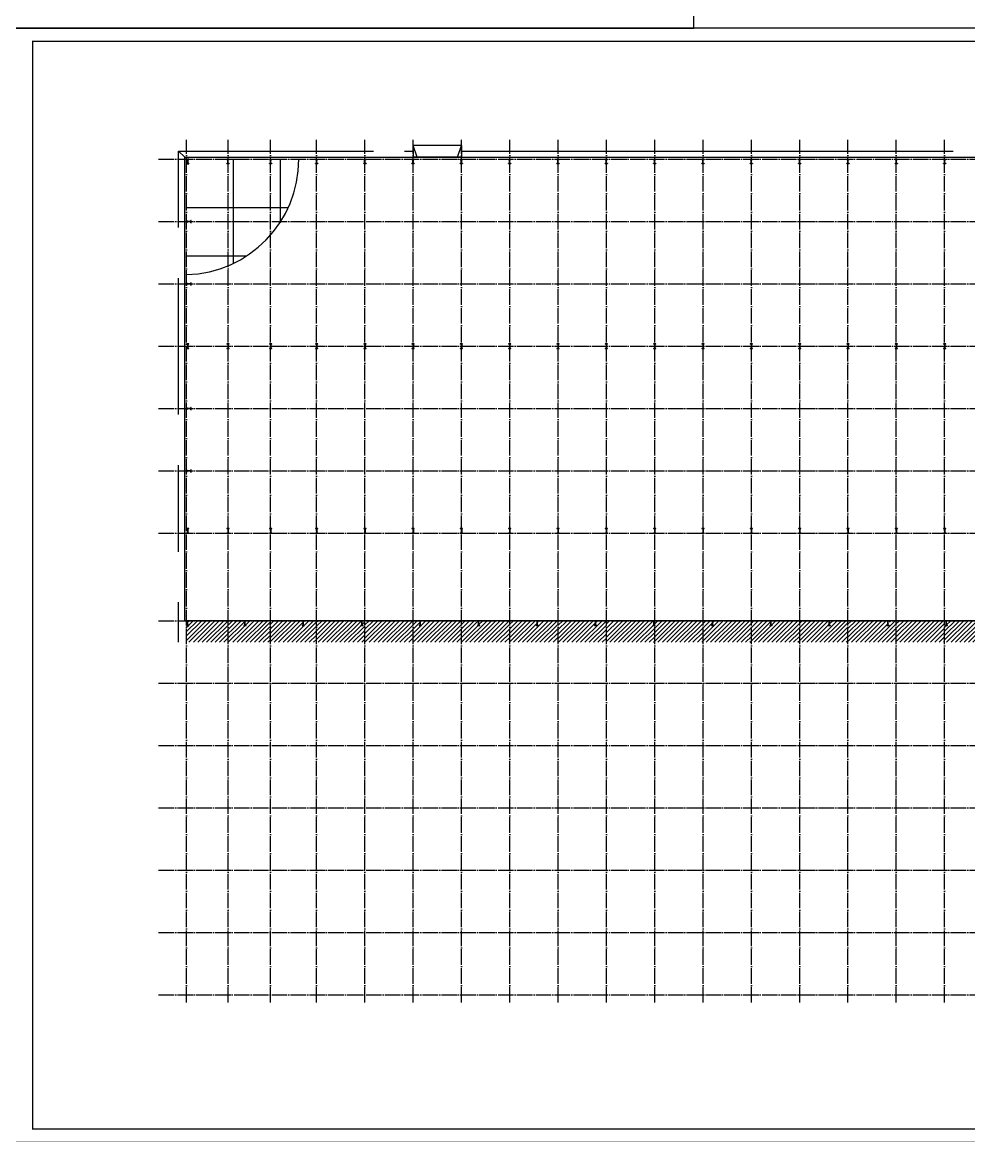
# Model space of a CAD drawing. Extents: x 4150464 to 4450492, y 75142 to 874437.
# Drawn here: x 4251218 to 4372672, y 627296 to 770171 of the extents above; entities that cross this region are included whole.
import ezdxf

# ---------------------------------------------------------------- set-up
doc = ezdxf.new("R2010")
doc.units = 0
doc.header["$LTSCALE"] = 1000
doc.header["$MEASUREMENT"] = 0
doc.linetypes.add('DOTE', pattern=[2.42, 2, -0.2, 0.02, -0.2])
for name, color, linetype in [('COLUMN', 7, 'Continuous'), ('DOTE', 8, 'DOTE'), ('PUB_TITLE', 4, 'Continuous'), ('STAIR', 2, 'Continuous'), ('散水', 6, 'Continuous'), ('钢柱', 7, 'Continuous')]:
    doc.layers.add(name, color=color, linetype=linetype)
pattern_1 = [(45, (819536, 867522.56), (-280.633004, 280.633004), [])]
pattern_2 = [(45, (814834.15, 847256.3), (-280.633004, 280.633004), [])]

# ---------------------------------------------------------------- blocks, each defined once
blk = doc.blocks.new('A$C23043752')
at = {"layer": 'COLUMN'}
blk.add_hatch(color=256, dxfattribs=at).paths.add_polyline_path([(0, 600), (0, 550), (125, 550), (125, 50), (0, 50), (0, 0), (300, 0), (300, 50), (175, 50), (175, 550), (300, 550), (300, 600)])
for p, q in [((0, 600), (0, 550)), ((300, 600), (0, 600)), ((125, 550), (0, 550)), ((0, 50), (125, 50)), ((0, 50), (0, 0)), ((0, 0), (300, 0)), ((125, 550), (125, 50)), ((175, 550), (175, 50)), ((300, 550), (175, 550)), ((175, 50), (300, 50)), ((300, 550), (300, 600)), ((300, 0), (300, 50))]:
    blk.add_line(p, q, dxfattribs=at)
blk = doc.blocks.new('A$C2E6C69CD')
at = {"layer": 'COLUMN', "xscale": -1, "rotation": 359.9999999999998}
blk.add_blockref('A$C23043752', (300, 0), dxfattribs=at)
blk.add_blockref('A$C23043752', (300, 0), dxfattribs=at)
blk = doc.blocks.new('A$C6F9B7E11')
blk.add_blockref('A$C2E6C69CD', (0, 0))
blk = doc.blocks.new('10')
at = {"layer": 'PUB_TITLE'}
blk.add_lwpolyline([(3429295, -238179), (3631425, -238179), (3631425, -95209), (3429295, -95209)], close=True, dxfattribs=at)
at = {"layer": 'PUB_TITLE', "const_width": 170}
blk.add_lwpolyline([(3433545, -236479), (3629725, -236479), (3629725, -96909), (3433545, -96909)], close=True, dxfattribs=at)

msp = doc.modelspace()

# ---------------------------------------------------------------- hatches: boundary and pattern name
h = msp.add_hatch()
h.set_pattern_fill('ANSI31', color=252, scale=250, style=0)
h.set_pattern_definition([(45, (0, 0), (-280.633004, 280.633004), [])])
h.paths.add_polyline_path([(4399949, 653231), (4399899, 653231), (4399899, 653356), (4399399, 653356), (4399399, 653231), (4399349, 653231), (4399349, 653381), (4398105, 653381), (4398105, 645381), (4399649, 645381), (4399649, 645431), (4399774, 645431), (4399774, 645931), (4399649, 645931), (4399649, 645981), (4399949, 645981)])
h.paths.add_polyline_path([(4399766, 645619, -1), (4399616, 645619, -1)], flags=16)
h.paths.add_polyline_path([(4277629, 693381), (4272599, 693381), (4272599, 693331), (4272474, 693331), (4272474, 692831), (4272599, 692831), (4272599, 692781), (4272299, 692781), (4272299, 690610), (4277629, 690610)])
h.paths.add_polyline_path([(4272546, 693144, -1), (4272696, 693144, -1)], flags=16)
h.paths.add_polyline_path([(4283079, 693381), (4279949, 693381), (4279949, 693331), (4279824, 693331), (4279824, 692831), (4279949, 692831), (4279949, 692781), (4279649, 692781), (4279649, 692831), (4279774, 692831), (4279774, 693331), (4279649, 693331), (4279649, 693381), (4277629, 693381), (4277629, 690610), (4283079, 690610)])
h.paths.add_polyline_path([(4399949, 661231), (4399899, 661231), (4399899, 661356), (4399399, 661356), (4399399, 661231), (4399349, 661231), (4399349, 661381), (4398105, 661381), (4398105, 653381), (4399349, 653381), (4399349, 653531), (4399399, 653531), (4399399, 653406), (4399899, 653406), (4399899, 653531), (4399949, 653531), (4399949, 655881), (4399949, 658881)])
h.paths.add_polyline_path([(4282853, 692239), (4284546, 692239), (4284546, 692909), (4282853, 692909)], flags=9)
h = msp.add_hatch()
h.set_pattern_fill('ANSI31', color=252, scale=250, angle=360, style=0)
h.set_pattern_definition(pattern_1)
h.paths.add_polyline_path([(4282929, 690610), (4288979, 690610), (4288979, 693381), (4287449, 693381), (4287449, 693331), (4287324, 693331), (4287324, 692831), (4287449, 692831), (4287449, 692781), (4287149, 692781), (4287149, 692831), (4287274, 692831), (4287274, 693331), (4287149, 693331), (4287149, 693381), (4286199, 693381), (4282929, 693381)])
h = msp.add_hatch()
h.set_pattern_fill('ANSI31', color=252, scale=250, angle=360, style=0)
h.set_pattern_definition(pattern_1)
h.paths.add_polyline_path([(4295179, 693381), (4294949, 693381), (4294949, 693331), (4294824, 693331), (4294824, 692831), (4294949, 692831), (4294949, 692781), (4294649, 692781), (4294649, 692831), (4294774, 692831), (4294774, 693331), (4294649, 693331), (4294649, 693381), (4292699, 693381), (4289699, 693381), (4288979, 693381), (4288979, 690610), (4295179, 690610)])
h = msp.add_hatch()
h.set_pattern_fill('ANSI31', color=252, scale=250, angle=360, style=0)
h.set_pattern_definition(pattern_2)
h.paths.add_polyline_path([(4301379, 690610), (4301379, 693381), (4300199, 693381), (4297199, 693381), (4295179, 693381), (4295179, 690610)])
h = msp.add_hatch()
h.set_pattern_fill('ANSI31', color=252, scale=250, angle=360, style=0)
h.set_pattern_definition(pattern_2)
h.paths.add_polyline_path([(4307579, 690610), (4307579, 693381), (4304699, 693381), (4302449, 693381), (4302449, 693331), (4302324, 693331), (4302324, 692831), (4302449, 692831), (4302449, 692781), (4302149, 692781), (4302149, 692831), (4302274, 692831), (4302274, 693331), (4302149, 693331), (4302149, 693381), (4301379, 693381), (4301379, 690610)])
h = msp.add_hatch()
h.set_pattern_fill('ANSI31', color=252, scale=250, angle=360, style=0)
h.set_pattern_definition(pattern_2)
h.paths.add_polyline_path([(4309774, 692831), (4309774, 693331), (4309649, 693331), (4309649, 693381), (4307579, 693381), (4307579, 690610), (4313779, 690610), (4313779, 693381), (4312199, 693381), (4309949, 693381), (4309949, 693331), (4309824, 693331), (4309824, 692831), (4309949, 692831), (4309949, 692781), (4309649, 692781), (4309649, 692831)])
h = msp.add_hatch()
h.set_pattern_fill('ANSI31', color=252, scale=250, angle=360, style=0)
h.set_pattern_definition(pattern_2)
h.paths.add_polyline_path([(4319979, 693381), (4317449, 693381), (4317449, 693331), (4317324, 693331), (4317324, 692831), (4317449, 692831), (4317449, 692781), (4317149, 692781), (4317149, 692831), (4317274, 692831), (4317274, 693331), (4317149, 693331), (4317149, 693381), (4315199, 693381), (4313779, 693381), (4313779, 690610), (4319979, 690610)])
h.paths.add_polyline_path([(4317369, 693144, -1), (4317519, 693144, -1)], flags=16)
h = msp.add_hatch()
h.set_pattern_fill('ANSI31', color=252, scale=250, angle=360, style=0)
h.set_pattern_definition(pattern_1)
h.paths.add_polyline_path([(4319979, 690610), (4326179, 690610), (4326179, 693381), (4324949, 693381), (4324949, 693331), (4324824, 693331), (4324824, 692831), (4324949, 692831), (4324949, 692781), (4324649, 692781), (4324649, 692831), (4324774, 692831), (4324774, 693331), (4324649, 693331), (4324649, 693381), (4323699, 693381), (4319979, 693381)])
h = msp.add_hatch()
h.set_pattern_fill('ANSI31', color=252, scale=250, angle=360, style=0)
h.set_pattern_definition(pattern_2)
h.paths.add_polyline_path([(4332379, 690610), (4332379, 692781), (4332149, 692781), (4332149, 692831), (4332274, 692831), (4332274, 693331), (4332149, 693331), (4332149, 693381), (4330199, 693381), (4327199, 693381), (4326179, 693381), (4326179, 690610), (4328200, 690610), (4327905, 691140, -1), (4327857, 691227, -1), (4327905, 691140), (4328200, 690610)])
h = msp.add_hatch()
h.set_pattern_fill('ANSI31', color=252, scale=250, angle=360, style=0)
h.set_pattern_definition(pattern_2)
h.paths.add_polyline_path([(4338579, 690610), (4338579, 693381), (4337699, 693381), (4334699, 693381), (4332449, 693381), (4332449, 693331), (4332379, 693331), (4332379, 692831), (4332449, 692831), (4332449, 692781), (4332379, 692781), (4332379, 690610), (4334284, 690610), (4334398, 690925), (4334454, 690610)])
h = msp.add_hatch()
h.set_pattern_fill('ANSI31', color=252, scale=250, angle=360, style=0)
h.set_pattern_definition(pattern_2)
h.paths.add_polyline_path([(4338579, 690610), (4344779, 690610), (4344779, 693381), (4342199, 693381), (4339949, 693381), (4339949, 693331), (4339824, 693331), (4339824, 692831), (4339949, 692831), (4339949, 692781), (4339649, 692781), (4339649, 692831), (4339774, 692831), (4339774, 693331), (4339649, 693331), (4339649, 693381), (4338579, 693381)])
h = msp.add_hatch()
h.set_pattern_fill('ANSI31', color=252, scale=250, angle=360, style=0)
h.set_pattern_definition(pattern_2)
h.paths.add_polyline_path([(4350979, 693381), (4349699, 693381), (4347449, 693381), (4347449, 693331), (4347324, 693331), (4347324, 692831), (4347449, 692831), (4347449, 692781), (4347149, 692781), (4347149, 692831), (4347274, 692831), (4347274, 693331), (4347149, 693331), (4347149, 693381), (4345199, 693381), (4344779, 693381), (4344779, 690610), (4350979, 690610)])
h.paths.add_polyline_path([(4347388, 693144, -1), (4347538, 693144, -1)], flags=16)
h = msp.add_hatch()
h.set_pattern_fill('ANSI31', color=252, scale=250, angle=360, style=0)
h.set_pattern_definition(pattern_2)
h.paths.add_polyline_path([(4350979, 690610), (4357179, 690610), (4357179, 693381), (4354949, 693381), (4354949, 693331), (4354824, 693331), (4354824, 692831), (4354949, 692831), (4354949, 692781), (4354649, 692781), (4354649, 692831), (4354774, 692831), (4354774, 693331), (4354649, 693331), (4354649, 693381), (4352699, 693381), (4350979, 693381)])
h = msp.add_hatch()
h.set_pattern_fill('ANSI31', color=252, scale=250, angle=360, style=0)
h.set_pattern_definition(pattern_1)
h.paths.add_polyline_path([(4363379, 693381), (4362449, 693381), (4362449, 693331), (4362324, 693331), (4362324, 692831), (4362449, 692831), (4362449, 692781), (4362149, 692781), (4362149, 692831), (4362274, 692831), (4362274, 693331), (4362149, 693331), (4362149, 693381), (4360199, 693381), (4357199, 693381), (4357179, 693381), (4357179, 690610), (4363379, 690610)])
h.paths.add_polyline_path([(4362389, 693144, -1), (4362539, 693144, -1)], flags=16)
h = msp.add_hatch()
h.set_pattern_fill('ANSI31', color=252, scale=250, angle=360, style=0)
h.set_pattern_definition(pattern_1)
h.paths.add_polyline_path([(4363379, 690610), (4369579, 690610), (4369579, 693381), (4368699, 693381), (4363379, 693381)])
h = msp.add_hatch()
h.set_pattern_fill('ANSI31', color=252, scale=250, angle=360, style=0)
h.set_pattern_definition(pattern_2)
h.paths.add_polyline_path([(4375779, 690610), (4375779, 693381), (4375199, 693381), (4372199, 693381), (4369949, 693381), (4369949, 693331), (4369824, 693331), (4369824, 692831), (4369949, 692831), (4369949, 692781), (4369579, 692781), (4369579, 690610)])

# ---------------------------------------------------------------- linework, layer by layer
at = {"color": 0}
for p, q in [((4271259, 753641), (4296279, 753641)), ((4271259, 743851), (4271259, 753641)), ((4271259, 753641), (4272059, 752841)), ((4300279, 753641), (4301379, 753641)), ((4307579, 753641), (4370679, 753641)), ((4277629, 752601), (4278854, 752601)), ((4271259, 719851), (4271259, 737351)), ((4271259, 702241), (4271259, 713351)), ((4271259, 690610), (4271259, 695741))]:
    msp.add_line(p, q, dxfattribs=at)
msp.add_lwpolyline([(4248288, 769422), (4337388, 769422), (4337388, 832422), (4248288, 832422)], close=True, dxfattribs=at)
msp.add_lwpolyline([(4272059, 752841), (4407689, 752841), (4407689, 645141), (4399949, 645141), (4399949, 693381), (4272059, 693381), (4272059, 752841)], dxfattribs=at)
at = {"layer": 'DOTE'}
for p, q in [((4272299, 644381), (4272299, 755101)), ((4277629, 644381), (4277629, 755101)), ((4283079, 644381), (4283079, 755101)), ((4288979, 644381), (4288979, 755101)), ((4295179, 644381), (4295179, 755101)), ((4301379, 644381), (4301379, 755101)), ((4307579, 644381), (4307579, 755101)), ((4313779, 644381), (4313779, 755101)), ((4319979, 644381), (4319979, 755101)), ((4326179, 644381), (4326179, 755101)), ((4332379, 644381), (4332379, 755101)), ((4338579, 644381), (4338579, 755101)), ((4344779, 644381), (4344779, 755101)), ((4350979, 644381), (4350979, 755101)), ((4357179, 644381), (4357179, 755101)), ((4363379, 644381), (4363379, 755101)), ((4369579, 644381), (4369579, 755101)), ((4268709, 752601), (4411309, 752601)), ((4268709, 744601), (4411039, 744601)), ((4268709, 736601), (4411039, 736601)), ((4268709, 728601), (4411039, 728601)), ((4268709, 720601), (4411039, 720601)), ((4268709, 712601), (4411039, 712601)), ((4268709, 704601), (4411039, 704601))]:
    msp.add_line(p, q, dxfattribs=at)
at = {"layer": 'DOTE', "linetype": 'DOTE'}
for p, q in [((4268709, 693381), (4410559, 693381)), ((4268709, 685381), (4410559, 685381)), ((4268709, 677381), (4410559, 677381)), ((4268709, 669381), (4410559, 669381)), ((4268709, 661381), (4410559, 661381)), ((4268709, 653381), (4410559, 653381)), ((4268709, 645381), (4410559, 645381))]:
    msp.add_line(p, q, dxfattribs=at)
at = {"layer": 'DOTE', "color": 252, "linetype": 'ByBlock'}
msp.add_arc((4271953, 752544), 14746, 271.34469, 0.22496, dxfattribs=at)
at = {"layer": 'STAIR'}
for p, q in [((4307579, 754341), (4301379, 754341)), ((4301379, 754341), (4301379, 752841)), ((4301879, 752841), (4301379, 754341)), ((4307079, 752841), (4307579, 754341)), ((4307579, 754341), (4307579, 752841)), ((4307579, 752841), (4301379, 752841))]:
    msp.add_line(p, q, dxfattribs=at)
at = {"layer": '散水'}
for p, q in [((4278299, 752601), (4278299, 739233)), ((4284299, 752601), (4284299, 744442)), ((4272299, 746401), (4285390, 746401)), ((4272299, 740201), (4280023, 740201))]:
    msp.add_line(p, q, dxfattribs=at)

# ---------------------------------------------------------------- block references
at = {"color": 0}
msp.add_blockref('10', (818992, 864631), dxfattribs=at)
msp.add_blockref('10', (818992, 864631), dxfattribs=at)
at = {"layer": '钢柱', "ltscale": 1000, "xscale": -1}
for p in [(4272599, 752001), (4272599, 728301), (4277779, 728301), (4283229, 728301), (4289129, 728301), (4295329, 728301), (4301529, 728301), (4307729, 728301), (4313929, 728301), (4320129, 728301), (4326329, 728301), (4332529, 728301), (4338729, 728301), (4344929, 728301), (4351129, 728301), (4357329, 728301), (4363529, 728301), (4369729, 728301), (4272599, 704601), (4277779, 704601), (4283229, 704601), (4289129, 704601), (4295329, 704601), (4301529, 704601), (4307729, 704601), (4313929, 704601), (4320129, 704601), (4326329, 704601), (4332529, 704601), (4338729, 704601), (4344929, 704601), (4351129, 704601), (4357329, 704601), (4363529, 704601), (4369729, 704601)]:
    msp.add_blockref('A$C6F9B7E11', p, dxfattribs=at)
at = {"layer": '钢柱', "ltscale": 1000, "rotation": 180}
for p in [(4272599, 752601), (4277779, 752601), (4283229, 752601), (4289129, 752601), (4295329, 752601), (4301529, 752601), (4307729, 752601), (4313929, 752601), (4320129, 752601), (4326329, 752601), (4332529, 752601), (4338729, 752601), (4344929, 752601), (4351129, 752601), (4357329, 752601), (4363529, 752601), (4369729, 752601), (4272599, 693381)]:
    msp.add_blockref('A$C6F9B7E11', p, dxfattribs=at)
at = {"layer": '钢柱', "ltscale": 1000, "xscale": -1}
for p, rotation in [((4272299, 744451), 270), ((4272299, 736451), 270), ((4272299, 720451), 270), ((4272299, 712451), 270), ((4272299, 693381), 180), ((4279649, 693381), 180), ((4287149, 693381), 180), ((4294649, 693381), 180), ((4302149, 693381), 180), ((4309649, 693381), 180), ((4317149, 693381), 180), ((4324649, 693381), 180), ((4332149, 693381), 180), ((4339649, 693381), 180), ((4347149, 693381), 180), ((4354649, 693381), 180), ((4362149, 693381), 180), ((4369649, 693381), 180)]:
    msp.add_blockref('A$C6F9B7E11', p, dxfattribs=dict(at, rotation=rotation))

doc.saveas('drawing.dxf')
